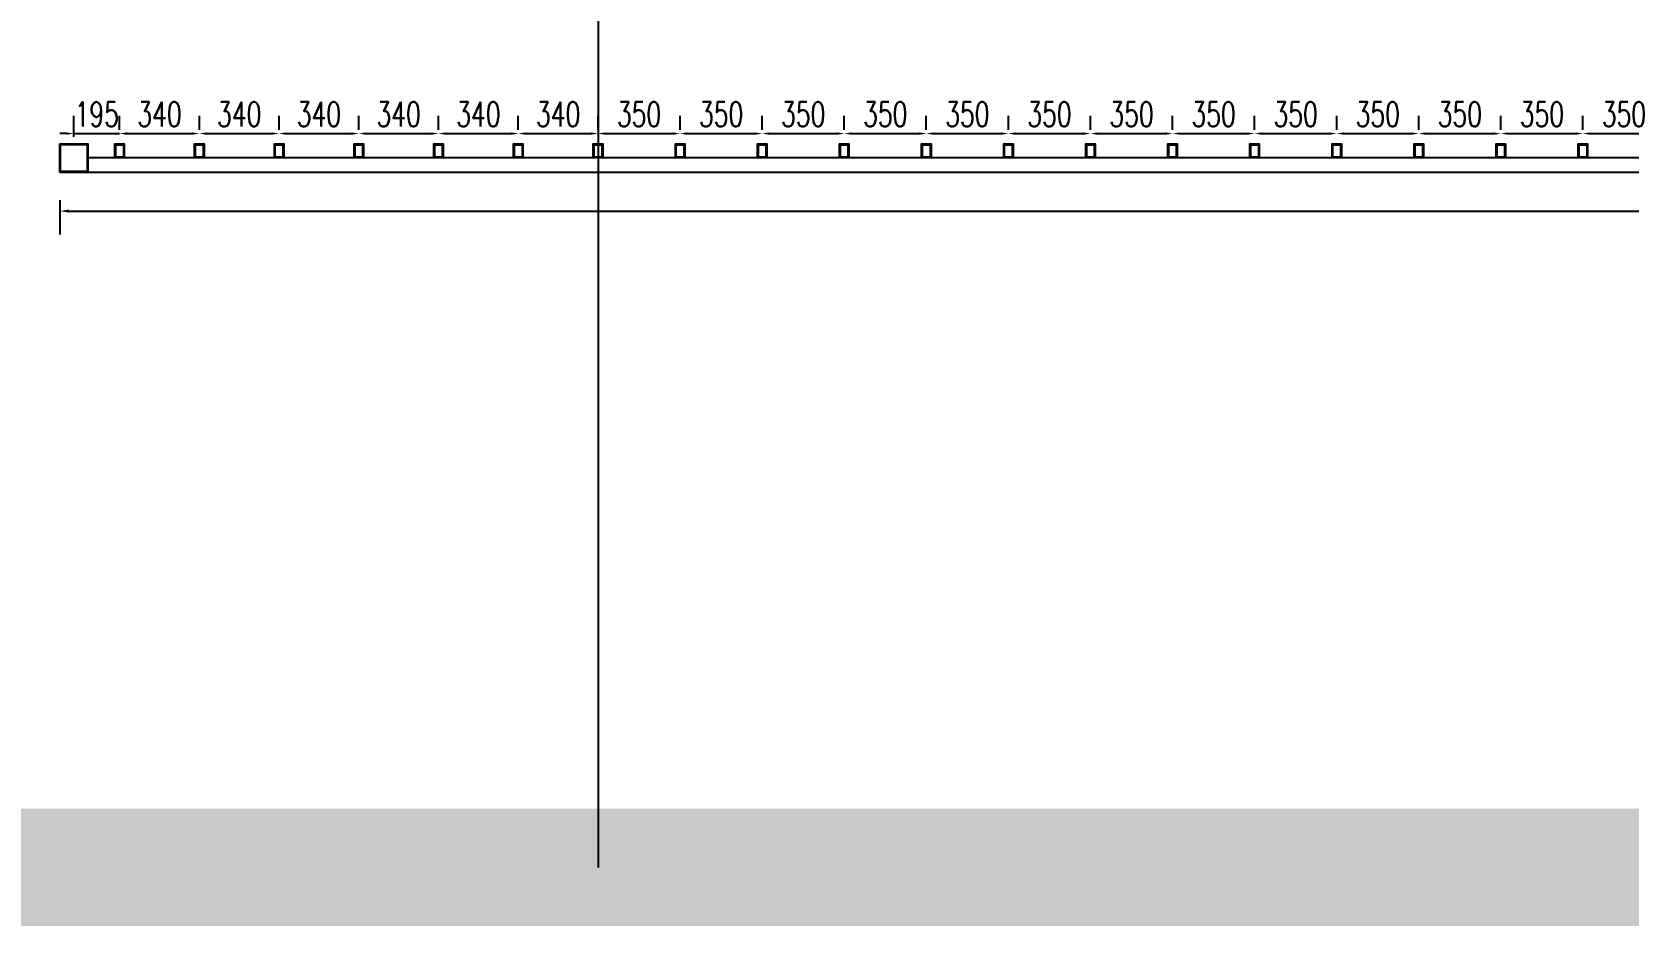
# Model space of a CAD drawing. Extents: x 833816 to 4746262, y -3629782 to -1973088.
# Drawn here: x 1973462 to 1980268, y -2338668 to -2334856 of the extents above; entities that cross this region are included whole.
import ezdxf

# ---------------------------------------------------------------- set-up
doc = ezdxf.new("R2010")
doc.units = 0
doc.header["$LTSCALE"] = 1000
doc.header["$MEASUREMENT"] = 0
doc.header["$PDMODE"] = 32
doc.layers.add('L-TEXT文字标注', color=7, linetype='Continuous')
doc.layers.add('W-STEEL_FRAME钢架', color=3, linetype='Continuous')
doc.styles.add('STANDARD_T3', font='simplex.shx', dxfattribs={"width": 0.7, "bigfont": 'gbcbig.shx'})
doc.dimstyles.new('W&&30', dxfattribs={"dimtxt": 105, "dimasz": 30, "dimexe": 75, "dimexo": 90, "dimgap": 30, "dimtad": 1, "dimdec": 0, "dimzin": 0, "dimdsep": 46, "dimtxsty": 'STANDARD_T3', "dimcen": 0.09, "dimclrd": 1, "dimclre": 1, "dimclrt": 7, "dimazin": 2, "dimtfac": 1, "dimtdec": 0, "dimtix": 1, "dimtmove": 2, "dimatfit": 3, "dimfxl": 100, "dimtolj": 1, "dimtzin": 0, "dimarcsym": 0})
doc.dimstyles.new('W&&40', dxfattribs={"dimtxt": 140, "dimasz": 40, "dimexe": 100, "dimexo": 120, "dimgap": 40, "dimtad": 1, "dimdec": 0, "dimzin": 0, "dimdsep": 46, "dimtxsty": 'STANDARD_T3', "dimcen": 0.09, "dimclrd": 1, "dimclre": 1, "dimclrt": 7, "dimazin": 2, "dimtfac": 1, "dimtdec": 0, "dimtix": 1, "dimtmove": 2, "dimatfit": 3, "dimfxl": 100, "dimtolj": 1, "dimtzin": 0, "dimarcsym": 0})

# ---------------------------------------------------------------- blocks, each defined once
blk = doc.blocks.new('*D1042')
at = {"layer": 'Defpoints', "color": 0, "transparency": 16777216}
for p in [(1973580.6, -2335453.6), (1989230.6, -2335453.6), (1989230.6, -2335620)]:
    blk.add_point(p, dxfattribs=at)
at = {"layer": 'L-TEXT文字标注', "color": 1, "lineweight": -2, "transparency": 16777216}
for p, q in [((1973580.6, -2335573.6), (1973580.6, -2335720)), ((1989230.6, -2335573.6), (1989230.6, -2335720)), ((1973620.6, -2335620), (1981155.6, -2335620)), ((1989190.6, -2335620), (1981655.6, -2335620))]:
    blk.add_line(p, q, dxfattribs=at)
at = {"layer": 'L-TEXT文字标注', "color": 1, "transparency": 16777216}
for points in [[(1973620.6, -2335613.3), (1973620.6, -2335626.7), (1973580.6, -2335620)], [(1989190.6, -2335613.3), (1989190.6, -2335626.7), (1989230.6, -2335620)]]:
    blk.add_solid(points, dxfattribs=at)
at = {"layer": 'L-TEXT文字标注', "color": 7, "transparency": 16777216, "insert": (1981405.6, -2335620), "char_height": 140, "attachment_point": 5, "style": 'STANDARD_T3'}
blk.add_mtext('\\A1;15650', dxfattribs=at)
blk = doc.blocks.new('*D1043')
at = {"layer": 'Defpoints', "color": 0, "transparency": 16777216}
for p in [(1973835.7, -2335289.5), (1973640.6, -2335393.6), (1973835.7, -2335363.6)]:
    blk.add_point(p, dxfattribs=at)
at = {"layer": 'L-TEXT文字标注', "color": 1, "lineweight": -2, "transparency": 16777216}
for p, q in [((1973640.6, -2335303.6), (1973640.6, -2335214.5)), ((1973835.7, -2335273.6), (1973835.7, -2335214.5)), ((1973610.6, -2335289.5), (1973580.6, -2335289.5)), ((1973640.6, -2335289.5), (1973835.7, -2335289.5)), ((1973865.7, -2335289.5), (1973895.7, -2335289.5))]:
    blk.add_line(p, q, dxfattribs=at)
at = {"layer": 'L-TEXT文字标注', "color": 1, "transparency": 16777216}
for points in [[(1973610.6, -2335284.5), (1973610.6, -2335294.5), (1973640.6, -2335289.5)], [(1973865.7, -2335284.5), (1973865.7, -2335294.5), (1973835.7, -2335289.5)]]:
    blk.add_solid(points, dxfattribs=at)
at = {"layer": 'L-TEXT文字标注', "color": 7, "transparency": 16777216, "insert": (1973738.2, -2335207), "char_height": 105, "attachment_point": 5, "style": 'STANDARD_T3'}
blk.add_mtext('\\A1;195', dxfattribs=at)
blk = doc.blocks.new('*D1044')
at = {"layer": 'Defpoints', "color": 0, "transparency": 16777216}
for p in [(1974175.7, -2335289.5), (1973835.7, -2335363.6), (1974175.7, -2335363.6)]:
    blk.add_point(p, dxfattribs=at)
at = {"layer": 'L-TEXT文字标注', "color": 1, "lineweight": -2, "transparency": 16777216}
for p, q in [((1973835.7, -2335273.6), (1973835.7, -2335214.5)), ((1974175.7, -2335273.6), (1974175.7, -2335214.5)), ((1973865.7, -2335289.5), (1974145.7, -2335289.5))]:
    blk.add_line(p, q, dxfattribs=at)
at = {"layer": 'L-TEXT文字标注', "color": 1, "transparency": 16777216}
for points in [[(1973865.7, -2335284.5), (1973865.7, -2335294.5), (1973835.7, -2335289.5)], [(1974145.7, -2335284.5), (1974145.7, -2335294.5), (1974175.7, -2335289.5)]]:
    blk.add_solid(points, dxfattribs=at)
at = {"layer": 'L-TEXT文字标注', "color": 7, "transparency": 16777216, "insert": (1974005.7, -2335207), "char_height": 105, "attachment_point": 5, "style": 'STANDARD_T3'}
blk.add_mtext('\\A1;340', dxfattribs=at)
blk = doc.blocks.new('*D1045')
at = {"layer": 'Defpoints', "color": 0, "transparency": 16777216}
for p in [(1974515.7, -2335289.5), (1974175.7, -2335363.6), (1974515.7, -2335363.6)]:
    blk.add_point(p, dxfattribs=at)
at = {"layer": 'L-TEXT文字标注', "color": 1, "lineweight": -2, "transparency": 16777216}
for p, q in [((1974175.7, -2335273.6), (1974175.7, -2335214.5)), ((1974515.7, -2335273.6), (1974515.7, -2335214.5)), ((1974205.7, -2335289.5), (1974485.7, -2335289.5))]:
    blk.add_line(p, q, dxfattribs=at)
at = {"layer": 'L-TEXT文字标注', "color": 1, "transparency": 16777216}
for points in [[(1974205.7, -2335284.5), (1974205.7, -2335294.5), (1974175.7, -2335289.5)], [(1974485.7, -2335284.5), (1974485.7, -2335294.5), (1974515.7, -2335289.5)]]:
    blk.add_solid(points, dxfattribs=at)
at = {"layer": 'L-TEXT文字标注', "color": 7, "transparency": 16777216, "insert": (1974345.7, -2335207), "char_height": 105, "attachment_point": 5, "style": 'STANDARD_T3'}
blk.add_mtext('\\A1;340', dxfattribs=at)
blk = doc.blocks.new('*D1046')
at = {"layer": 'Defpoints', "color": 0, "transparency": 16777216}
for p in [(1974855.7, -2335289.5), (1974515.7, -2335363.6), (1974855.7, -2335363.6)]:
    blk.add_point(p, dxfattribs=at)
at = {"layer": 'L-TEXT文字标注', "color": 1, "lineweight": -2, "transparency": 16777216}
for p, q in [((1974515.7, -2335273.6), (1974515.7, -2335214.5)), ((1974855.7, -2335273.6), (1974855.7, -2335214.5)), ((1974545.7, -2335289.5), (1974825.7, -2335289.5))]:
    blk.add_line(p, q, dxfattribs=at)
at = {"layer": 'L-TEXT文字标注', "color": 1, "transparency": 16777216}
for points in [[(1974545.7, -2335284.5), (1974545.7, -2335294.5), (1974515.7, -2335289.5)], [(1974825.7, -2335284.5), (1974825.7, -2335294.5), (1974855.7, -2335289.5)]]:
    blk.add_solid(points, dxfattribs=at)
at = {"layer": 'L-TEXT文字标注', "color": 7, "transparency": 16777216, "insert": (1974685.7, -2335207), "char_height": 105, "attachment_point": 5, "style": 'STANDARD_T3'}
blk.add_mtext('\\A1;340', dxfattribs=at)
blk = doc.blocks.new('*D1047')
at = {"layer": 'Defpoints', "color": 0, "transparency": 16777216}
for p in [(1975195.7, -2335289.5), (1974855.7, -2335363.6), (1975195.7, -2335363.6)]:
    blk.add_point(p, dxfattribs=at)
at = {"layer": 'L-TEXT文字标注', "color": 1, "lineweight": -2, "transparency": 16777216}
for p, q in [((1974855.7, -2335273.6), (1974855.7, -2335214.5)), ((1975195.7, -2335273.6), (1975195.7, -2335214.5)), ((1974885.7, -2335289.5), (1975165.7, -2335289.5))]:
    blk.add_line(p, q, dxfattribs=at)
at = {"layer": 'L-TEXT文字标注', "color": 1, "transparency": 16777216}
for points in [[(1974885.7, -2335284.5), (1974885.7, -2335294.5), (1974855.7, -2335289.5)], [(1975165.7, -2335284.5), (1975165.7, -2335294.5), (1975195.7, -2335289.5)]]:
    blk.add_solid(points, dxfattribs=at)
at = {"layer": 'L-TEXT文字标注', "color": 7, "transparency": 16777216, "insert": (1975025.7, -2335207), "char_height": 105, "attachment_point": 5, "style": 'STANDARD_T3'}
blk.add_mtext('\\A1;340', dxfattribs=at)
blk = doc.blocks.new('*D1048')
at = {"layer": 'Defpoints', "color": 0, "transparency": 16777216}
for p in [(1975535.7, -2335289.5), (1975195.7, -2335363.6), (1975535.7, -2335363.6)]:
    blk.add_point(p, dxfattribs=at)
at = {"layer": 'L-TEXT文字标注', "color": 1, "lineweight": -2, "transparency": 16777216}
for p, q in [((1975195.7, -2335273.6), (1975195.7, -2335214.5)), ((1975535.7, -2335273.6), (1975535.7, -2335214.5)), ((1975225.7, -2335289.5), (1975505.7, -2335289.5))]:
    blk.add_line(p, q, dxfattribs=at)
at = {"layer": 'L-TEXT文字标注', "color": 1, "transparency": 16777216}
for points in [[(1975225.7, -2335284.5), (1975225.7, -2335294.5), (1975195.7, -2335289.5)], [(1975505.7, -2335284.5), (1975505.7, -2335294.5), (1975535.7, -2335289.5)]]:
    blk.add_solid(points, dxfattribs=at)
at = {"layer": 'L-TEXT文字标注', "color": 7, "transparency": 16777216, "insert": (1975365.7, -2335207), "char_height": 105, "attachment_point": 5, "style": 'STANDARD_T3'}
blk.add_mtext('\\A1;340', dxfattribs=at)
blk = doc.blocks.new('*D1049')
at = {"layer": 'Defpoints', "color": 0, "transparency": 16777216}
for p in [(1975875.7, -2335289.5), (1975535.7, -2335363.6), (1975875.7, -2335363.6)]:
    blk.add_point(p, dxfattribs=at)
at = {"layer": 'L-TEXT文字标注', "color": 1, "lineweight": -2, "transparency": 16777216}
for p, q in [((1975535.7, -2335273.6), (1975535.7, -2335214.5)), ((1975875.7, -2335273.6), (1975875.7, -2335214.5)), ((1975565.7, -2335289.5), (1975845.7, -2335289.5))]:
    blk.add_line(p, q, dxfattribs=at)
at = {"layer": 'L-TEXT文字标注', "color": 1, "transparency": 16777216}
for points in [[(1975565.7, -2335284.5), (1975565.7, -2335294.5), (1975535.7, -2335289.5)], [(1975845.7, -2335284.5), (1975845.7, -2335294.5), (1975875.7, -2335289.5)]]:
    blk.add_solid(points, dxfattribs=at)
at = {"layer": 'L-TEXT文字标注', "color": 7, "transparency": 16777216, "insert": (1975705.7, -2335207), "char_height": 105, "attachment_point": 5, "style": 'STANDARD_T3'}
blk.add_mtext('\\A1;340', dxfattribs=at)
blk = doc.blocks.new('*D1050')
at = {"layer": 'Defpoints', "color": 0, "transparency": 16777216}
for p in [(1976225.7, -2335289.5), (1975875.7, -2335363.6), (1976225.7, -2335363.6)]:
    blk.add_point(p, dxfattribs=at)
at = {"layer": 'L-TEXT文字标注', "color": 1, "lineweight": -2, "transparency": 16777216}
for p, q in [((1975875.7, -2335273.6), (1975875.7, -2335214.5)), ((1976225.7, -2335273.6), (1976225.7, -2335214.5)), ((1975905.7, -2335289.5), (1976195.7, -2335289.5))]:
    blk.add_line(p, q, dxfattribs=at)
at = {"layer": 'L-TEXT文字标注', "color": 1, "transparency": 16777216}
for points in [[(1975905.7, -2335284.5), (1975905.7, -2335294.5), (1975875.7, -2335289.5)], [(1976195.7, -2335284.5), (1976195.7, -2335294.5), (1976225.7, -2335289.5)]]:
    blk.add_solid(points, dxfattribs=at)
at = {"layer": 'L-TEXT文字标注', "color": 7, "transparency": 16777216, "insert": (1976050.7, -2335207), "char_height": 105, "attachment_point": 5, "style": 'STANDARD_T3'}
blk.add_mtext('\\A1;350', dxfattribs=at)
blk = doc.blocks.new('*D1051')
at = {"layer": 'Defpoints', "color": 0, "transparency": 16777216}
for p in [(1976575.7, -2335289.5), (1976225.7, -2335363.6), (1976575.7, -2335363.6)]:
    blk.add_point(p, dxfattribs=at)
at = {"layer": 'L-TEXT文字标注', "color": 1, "lineweight": -2, "transparency": 16777216}
for p, q in [((1976225.7, -2335273.6), (1976225.7, -2335214.5)), ((1976575.7, -2335273.6), (1976575.7, -2335214.5)), ((1976255.7, -2335289.5), (1976545.7, -2335289.5))]:
    blk.add_line(p, q, dxfattribs=at)
at = {"layer": 'L-TEXT文字标注', "color": 1, "transparency": 16777216}
for points in [[(1976255.7, -2335284.5), (1976255.7, -2335294.5), (1976225.7, -2335289.5)], [(1976545.7, -2335284.5), (1976545.7, -2335294.5), (1976575.7, -2335289.5)]]:
    blk.add_solid(points, dxfattribs=at)
at = {"layer": 'L-TEXT文字标注', "color": 7, "transparency": 16777216, "insert": (1976400.7, -2335207), "char_height": 105, "attachment_point": 5, "style": 'STANDARD_T3'}
blk.add_mtext('\\A1;350', dxfattribs=at)
blk = doc.blocks.new('*D1052')
at = {"layer": 'Defpoints', "color": 0, "transparency": 16777216}
for p in [(1976925.7, -2335289.5), (1976575.7, -2335363.6), (1976925.7, -2335363.6)]:
    blk.add_point(p, dxfattribs=at)
at = {"layer": 'L-TEXT文字标注', "color": 1, "lineweight": -2, "transparency": 16777216}
for p, q in [((1976575.7, -2335273.6), (1976575.7, -2335214.5)), ((1976925.7, -2335273.6), (1976925.7, -2335214.5)), ((1976605.7, -2335289.5), (1976895.7, -2335289.5))]:
    blk.add_line(p, q, dxfattribs=at)
at = {"layer": 'L-TEXT文字标注', "color": 1, "transparency": 16777216}
for points in [[(1976605.7, -2335284.5), (1976605.7, -2335294.5), (1976575.7, -2335289.5)], [(1976895.7, -2335284.5), (1976895.7, -2335294.5), (1976925.7, -2335289.5)]]:
    blk.add_solid(points, dxfattribs=at)
at = {"layer": 'L-TEXT文字标注', "color": 7, "transparency": 16777216, "insert": (1976750.7, -2335207), "char_height": 105, "attachment_point": 5, "style": 'STANDARD_T3'}
blk.add_mtext('\\A1;350', dxfattribs=at)
blk = doc.blocks.new('*D1053')
at = {"layer": 'Defpoints', "color": 0, "transparency": 16777216}
for p in [(1977275.7, -2335289.5), (1976925.7, -2335363.6), (1977275.7, -2335363.6)]:
    blk.add_point(p, dxfattribs=at)
at = {"layer": 'L-TEXT文字标注', "color": 1, "lineweight": -2, "transparency": 16777216}
for p, q in [((1976925.7, -2335273.6), (1976925.7, -2335214.5)), ((1977275.7, -2335273.6), (1977275.7, -2335214.5)), ((1976955.7, -2335289.5), (1977245.7, -2335289.5))]:
    blk.add_line(p, q, dxfattribs=at)
at = {"layer": 'L-TEXT文字标注', "color": 1, "transparency": 16777216}
for points in [[(1976955.7, -2335284.5), (1976955.7, -2335294.5), (1976925.7, -2335289.5)], [(1977245.7, -2335284.5), (1977245.7, -2335294.5), (1977275.7, -2335289.5)]]:
    blk.add_solid(points, dxfattribs=at)
at = {"layer": 'L-TEXT文字标注', "color": 7, "transparency": 16777216, "insert": (1977100.7, -2335207), "char_height": 105, "attachment_point": 5, "style": 'STANDARD_T3'}
blk.add_mtext('\\A1;350', dxfattribs=at)
blk = doc.blocks.new('*D1054')
at = {"layer": 'Defpoints', "color": 0, "transparency": 16777216}
for p in [(1977625.7, -2335289.5), (1977275.7, -2335363.6), (1977625.7, -2335363.6)]:
    blk.add_point(p, dxfattribs=at)
at = {"layer": 'L-TEXT文字标注', "color": 1, "lineweight": -2, "transparency": 16777216}
for p, q in [((1977275.7, -2335273.6), (1977275.7, -2335214.5)), ((1977625.7, -2335273.6), (1977625.7, -2335214.5)), ((1977305.7, -2335289.5), (1977595.7, -2335289.5))]:
    blk.add_line(p, q, dxfattribs=at)
at = {"layer": 'L-TEXT文字标注', "color": 1, "transparency": 16777216}
for points in [[(1977305.7, -2335284.5), (1977305.7, -2335294.5), (1977275.7, -2335289.5)], [(1977595.7, -2335284.5), (1977595.7, -2335294.5), (1977625.7, -2335289.5)]]:
    blk.add_solid(points, dxfattribs=at)
at = {"layer": 'L-TEXT文字标注', "color": 7, "transparency": 16777216, "insert": (1977450.7, -2335207), "char_height": 105, "attachment_point": 5, "style": 'STANDARD_T3'}
blk.add_mtext('\\A1;350', dxfattribs=at)
blk = doc.blocks.new('*D1055')
at = {"layer": 'Defpoints', "color": 0, "transparency": 16777216}
for p in [(1977975.7, -2335289.5), (1977625.7, -2335363.6), (1977975.7, -2335363.6)]:
    blk.add_point(p, dxfattribs=at)
at = {"layer": 'L-TEXT文字标注', "color": 1, "lineweight": -2, "transparency": 16777216}
for p, q in [((1977625.7, -2335273.6), (1977625.7, -2335214.5)), ((1977975.7, -2335273.6), (1977975.7, -2335214.5)), ((1977655.7, -2335289.5), (1977945.7, -2335289.5))]:
    blk.add_line(p, q, dxfattribs=at)
at = {"layer": 'L-TEXT文字标注', "color": 1, "transparency": 16777216}
for points in [[(1977655.7, -2335284.5), (1977655.7, -2335294.5), (1977625.7, -2335289.5)], [(1977945.7, -2335284.5), (1977945.7, -2335294.5), (1977975.7, -2335289.5)]]:
    blk.add_solid(points, dxfattribs=at)
at = {"layer": 'L-TEXT文字标注', "color": 7, "transparency": 16777216, "insert": (1977800.7, -2335207), "char_height": 105, "attachment_point": 5, "style": 'STANDARD_T3'}
blk.add_mtext('\\A1;350', dxfattribs=at)
blk = doc.blocks.new('*D1056')
at = {"layer": 'Defpoints', "color": 0, "transparency": 16777216}
for p in [(1978325.7, -2335289.5), (1977975.7, -2335363.6), (1978325.7, -2335363.6)]:
    blk.add_point(p, dxfattribs=at)
at = {"layer": 'L-TEXT文字标注', "color": 1, "lineweight": -2, "transparency": 16777216}
for p, q in [((1977975.7, -2335273.6), (1977975.7, -2335214.5)), ((1978325.7, -2335273.6), (1978325.7, -2335214.5)), ((1978005.7, -2335289.5), (1978295.7, -2335289.5))]:
    blk.add_line(p, q, dxfattribs=at)
at = {"layer": 'L-TEXT文字标注', "color": 1, "transparency": 16777216}
for points in [[(1978005.7, -2335284.5), (1978005.7, -2335294.5), (1977975.7, -2335289.5)], [(1978295.7, -2335284.5), (1978295.7, -2335294.5), (1978325.7, -2335289.5)]]:
    blk.add_solid(points, dxfattribs=at)
at = {"layer": 'L-TEXT文字标注', "color": 7, "transparency": 16777216, "insert": (1978150.7, -2335207), "char_height": 105, "attachment_point": 5, "style": 'STANDARD_T3'}
blk.add_mtext('\\A1;350', dxfattribs=at)
blk = doc.blocks.new('*D1057')
at = {"layer": 'Defpoints', "color": 0, "transparency": 16777216}
for p in [(1978675.7, -2335289.5), (1978325.7, -2335363.6), (1978675.7, -2335363.6)]:
    blk.add_point(p, dxfattribs=at)
at = {"layer": 'L-TEXT文字标注', "color": 1, "lineweight": -2, "transparency": 16777216}
for p, q in [((1978325.7, -2335273.6), (1978325.7, -2335214.5)), ((1978675.7, -2335273.6), (1978675.7, -2335214.5)), ((1978355.7, -2335289.5), (1978645.7, -2335289.5))]:
    blk.add_line(p, q, dxfattribs=at)
at = {"layer": 'L-TEXT文字标注', "color": 1, "transparency": 16777216}
for points in [[(1978355.7, -2335284.5), (1978355.7, -2335294.5), (1978325.7, -2335289.5)], [(1978645.7, -2335284.5), (1978645.7, -2335294.5), (1978675.7, -2335289.5)]]:
    blk.add_solid(points, dxfattribs=at)
at = {"layer": 'L-TEXT文字标注', "color": 7, "transparency": 16777216, "insert": (1978500.7, -2335207), "char_height": 105, "attachment_point": 5, "style": 'STANDARD_T3'}
blk.add_mtext('\\A1;350', dxfattribs=at)
blk = doc.blocks.new('*D1058')
at = {"layer": 'Defpoints', "color": 0, "transparency": 16777216}
for p in [(1979025.7, -2335289.5), (1978675.7, -2335363.6), (1979025.7, -2335363.6)]:
    blk.add_point(p, dxfattribs=at)
at = {"layer": 'L-TEXT文字标注', "color": 1, "lineweight": -2, "transparency": 16777216}
for p, q in [((1978675.7, -2335273.6), (1978675.7, -2335214.5)), ((1979025.7, -2335273.6), (1979025.7, -2335214.5)), ((1978705.7, -2335289.5), (1978995.7, -2335289.5))]:
    blk.add_line(p, q, dxfattribs=at)
at = {"layer": 'L-TEXT文字标注', "color": 1, "transparency": 16777216}
for points in [[(1978705.7, -2335284.5), (1978705.7, -2335294.5), (1978675.7, -2335289.5)], [(1978995.7, -2335284.5), (1978995.7, -2335294.5), (1979025.7, -2335289.5)]]:
    blk.add_solid(points, dxfattribs=at)
at = {"layer": 'L-TEXT文字标注', "color": 7, "transparency": 16777216, "insert": (1978850.7, -2335207), "char_height": 105, "attachment_point": 5, "style": 'STANDARD_T3'}
blk.add_mtext('\\A1;350', dxfattribs=at)
blk = doc.blocks.new('*D1059')
at = {"layer": 'Defpoints', "color": 0, "transparency": 16777216}
for p in [(1979375.7, -2335289.5), (1979025.7, -2335363.6), (1979375.7, -2335363.6)]:
    blk.add_point(p, dxfattribs=at)
at = {"layer": 'L-TEXT文字标注', "color": 1, "lineweight": -2, "transparency": 16777216}
for p, q in [((1979025.7, -2335273.6), (1979025.7, -2335214.5)), ((1979375.7, -2335273.6), (1979375.7, -2335214.5)), ((1979055.7, -2335289.5), (1979345.7, -2335289.5))]:
    blk.add_line(p, q, dxfattribs=at)
at = {"layer": 'L-TEXT文字标注', "color": 1, "transparency": 16777216}
for points in [[(1979055.7, -2335284.5), (1979055.7, -2335294.5), (1979025.7, -2335289.5)], [(1979345.7, -2335284.5), (1979345.7, -2335294.5), (1979375.7, -2335289.5)]]:
    blk.add_solid(points, dxfattribs=at)
at = {"layer": 'L-TEXT文字标注', "color": 7, "transparency": 16777216, "insert": (1979200.7, -2335207), "char_height": 105, "attachment_point": 5, "style": 'STANDARD_T3'}
blk.add_mtext('\\A1;350', dxfattribs=at)
blk = doc.blocks.new('*D1060')
at = {"layer": 'Defpoints', "color": 0, "transparency": 16777216}
for p in [(1979725.7, -2335289.5), (1979375.7, -2335363.6), (1979725.7, -2335363.6)]:
    blk.add_point(p, dxfattribs=at)
at = {"layer": 'L-TEXT文字标注', "color": 1, "lineweight": -2, "transparency": 16777216}
for p, q in [((1979375.7, -2335273.6), (1979375.7, -2335214.5)), ((1979725.7, -2335273.6), (1979725.7, -2335214.5)), ((1979405.7, -2335289.5), (1979695.7, -2335289.5))]:
    blk.add_line(p, q, dxfattribs=at)
at = {"layer": 'L-TEXT文字标注', "color": 1, "transparency": 16777216}
for points in [[(1979405.7, -2335284.5), (1979405.7, -2335294.5), (1979375.7, -2335289.5)], [(1979695.7, -2335284.5), (1979695.7, -2335294.5), (1979725.7, -2335289.5)]]:
    blk.add_solid(points, dxfattribs=at)
at = {"layer": 'L-TEXT文字标注', "color": 7, "transparency": 16777216, "insert": (1979550.7, -2335207), "char_height": 105, "attachment_point": 5, "style": 'STANDARD_T3'}
blk.add_mtext('\\A1;350', dxfattribs=at)
blk = doc.blocks.new('*D1061')
at = {"layer": 'Defpoints', "color": 0, "transparency": 16777216}
for p in [(1980075.7, -2335289.5), (1979725.7, -2335363.6), (1980075.7, -2335363.6)]:
    blk.add_point(p, dxfattribs=at)
at = {"layer": 'L-TEXT文字标注', "color": 1, "lineweight": -2, "transparency": 16777216}
for p, q in [((1979725.7, -2335273.6), (1979725.7, -2335214.5)), ((1980075.7, -2335273.6), (1980075.7, -2335214.5)), ((1979755.7, -2335289.5), (1980045.7, -2335289.5))]:
    blk.add_line(p, q, dxfattribs=at)
at = {"layer": 'L-TEXT文字标注', "color": 1, "transparency": 16777216}
for points in [[(1979755.7, -2335284.5), (1979755.7, -2335294.5), (1979725.7, -2335289.5)], [(1980045.7, -2335284.5), (1980045.7, -2335294.5), (1980075.7, -2335289.5)]]:
    blk.add_solid(points, dxfattribs=at)
at = {"layer": 'L-TEXT文字标注', "color": 7, "transparency": 16777216, "insert": (1979900.7, -2335207), "char_height": 105, "attachment_point": 5, "style": 'STANDARD_T3'}
blk.add_mtext('\\A1;350', dxfattribs=at)
blk = doc.blocks.new('*D1062')
at = {"layer": 'Defpoints', "color": 0, "transparency": 16777216}
for p in [(1980425.7, -2335289.5), (1980075.7, -2335363.6), (1980425.7, -2335363.6)]:
    blk.add_point(p, dxfattribs=at)
at = {"layer": 'L-TEXT文字标注', "color": 1, "lineweight": -2, "transparency": 16777216}
for p, q in [((1980075.7, -2335273.6), (1980075.7, -2335214.5)), ((1980425.7, -2335273.6), (1980425.7, -2335214.5)), ((1980105.7, -2335289.5), (1980395.7, -2335289.5))]:
    blk.add_line(p, q, dxfattribs=at)
at = {"layer": 'L-TEXT文字标注', "color": 1, "transparency": 16777216}
for points in [[(1980105.7, -2335284.5), (1980105.7, -2335294.5), (1980075.7, -2335289.5)], [(1980395.7, -2335284.5), (1980395.7, -2335294.5), (1980425.7, -2335289.5)]]:
    blk.add_solid(points, dxfattribs=at)
at = {"layer": 'L-TEXT文字标注', "color": 7, "transparency": 16777216, "insert": (1980250.7, -2335207), "char_height": 105, "attachment_point": 5, "style": 'STANDARD_T3'}
blk.add_mtext('\\A1;350', dxfattribs=at)
blk = doc.blocks.new('龙骨')
at = {"layer": 'W-STEEL_FRAME钢架'}
h = blk.add_hatch(dxfattribs=at)
h.set_pattern_fill('STEEL', color=5, scale=10)
h.set_pattern_definition([(45, (-467780.078, -467666.988), (-11.22532015, 11.22532015), []), (45, (-467780.078, -467659.05), (-11.22532015, 11.22532015), [])])
h.paths.add_polyline_path([(-16, -26), (-16, 26), (16, 26), (16, -26)], flags=16)
h.paths.add_polyline_path([(-20, -30), (-20, 30), (20, 30), (20, -30)])
at = {"layer": 'W-STEEL_FRAME钢架', "color": 5}
for points in [[(-20, -30), (-20, 30), (20, 30), (20, -30)], [(-16, -26), (-16, 26), (16, 26), (16, -26)]]:
    blk.add_lwpolyline(points, close=True, dxfattribs=at)

msp = doc.modelspace()

# ---------------------------------------------------------------- linework, layer by layer
at = {"layer": 'L-TEXT文字标注', "color": 6}
msp.add_line((1975875.7, -2331261.8), (1975875.7, -2338418.3), dxfattribs=at)
at = {"layer": 'L-TEXT文字标注', "color": 2, "const_width": 500}
msp.add_lwpolyline([(1968640.6, -2331261.8), (1990187.4, -2331261.8), (1990187.4, -2338418.3), (1968640.6, -2338418.3)], close=True, dxfattribs=at)
at = {"layer": 'L-TEXT文字标注'}
msp.add_lwpolyline([(1973580.6, -2335453.6), (1989230.6, -2335453.6)], dxfattribs=at)
at = {"layer": 'W-STEEL_FRAME钢架'}
for points in [[(1973580.6, -2335333.6), (1973700.6, -2335333.6), (1973700.6, -2335453.6), (1973580.6, -2335453.6)], [(1973583.6, -2335336.6), (1973697.6, -2335336.6), (1973697.6, -2335450.6), (1973583.6, -2335450.6)], [(1973700.6, -2335453.6), (1989110.6, -2335453.6), (1989110.6, -2335393.6), (1973700.6, -2335393.6)]]:
    msp.add_lwpolyline(points, close=True, dxfattribs=at)

# ---------------------------------------------------------------- block references
at = {"layer": 'W-STEEL_FRAME钢架', "color": 5}
for p in [(1973835.7, -2335363.6), (1974175.7, -2335363.6), (1974515.7, -2335363.6), (1974855.7, -2335363.6), (1975195.7, -2335363.6), (1975535.7, -2335363.6), (1975875.7, -2335363.6), (1976225.7, -2335363.6), (1976575.7, -2335363.6), (1976925.7, -2335363.6), (1977275.7, -2335363.6), (1977625.7, -2335363.6), (1977975.7, -2335363.6), (1978325.7, -2335363.6), (1978675.7, -2335363.6), (1979025.7, -2335363.6), (1979375.7, -2335363.6), (1979725.7, -2335363.6), (1980075.7, -2335363.6)]:
    msp.add_blockref('龙骨', p, dxfattribs=at)

# ---------------------------------------------------------------- dimensions: what is measured, and where the dimension line sits
at = {"layer": 'L-TEXT文字标注'}
for base, p1, p2, picture, middle in [((1973835.7, -2335289.5), (1973640.6, -2335393.6), (1973835.7, -2335363.6), '*D1043', (1973738.2, -2335207)), ((1974175.7, -2335289.5), (1973835.7, -2335363.6), (1974175.7, -2335363.6), '*D1044', (1974005.7, -2335207)), ((1974515.7, -2335289.5), (1974175.7, -2335363.6), (1974515.7, -2335363.6), '*D1045', (1974345.7, -2335207)), ((1974855.7, -2335289.5), (1974515.7, -2335363.6), (1974855.7, -2335363.6), '*D1046', (1974685.7, -2335207)), ((1975195.7, -2335289.5), (1974855.7, -2335363.6), (1975195.7, -2335363.6), '*D1047', (1975025.7, -2335207)), ((1975535.7, -2335289.5), (1975195.7, -2335363.6), (1975535.7, -2335363.6), '*D1048', (1975365.7, -2335207)), ((1975875.7, -2335289.5), (1975535.7, -2335363.6), (1975875.7, -2335363.6), '*D1049', (1975705.7, -2335207)), ((1976225.7, -2335289.5), (1975875.7, -2335363.6), (1976225.7, -2335363.6), '*D1050', (1976050.7, -2335207)), ((1976575.7, -2335289.5), (1976225.7, -2335363.6), (1976575.7, -2335363.6), '*D1051', (1976400.7, -2335207)), ((1976925.7, -2335289.5), (1976575.7, -2335363.6), (1976925.7, -2335363.6), '*D1052', (1976750.7, -2335207)), ((1977275.7, -2335289.5), (1976925.7, -2335363.6), (1977275.7, -2335363.6), '*D1053', (1977100.7, -2335207)), ((1977625.7, -2335289.5), (1977275.7, -2335363.6), (1977625.7, -2335363.6), '*D1054', (1977450.7, -2335207)), ((1977975.7, -2335289.5), (1977625.7, -2335363.6), (1977975.7, -2335363.6), '*D1055', (1977800.7, -2335207)), ((1978325.7, -2335289.5), (1977975.7, -2335363.6), (1978325.7, -2335363.6), '*D1056', (1978150.7, -2335207)), ((1978675.7, -2335289.5), (1978325.7, -2335363.6), (1978675.7, -2335363.6), '*D1057', (1978500.7, -2335207)), ((1979025.7, -2335289.5), (1978675.7, -2335363.6), (1979025.7, -2335363.6), '*D1058', (1978850.7, -2335207)), ((1979375.7, -2335289.5), (1979025.7, -2335363.6), (1979375.7, -2335363.6), '*D1059', (1979200.7, -2335207)), ((1979725.7, -2335289.5), (1979375.7, -2335363.6), (1979725.7, -2335363.6), '*D1060', (1979550.7, -2335207)), ((1980075.7, -2335289.5), (1979725.7, -2335363.6), (1980075.7, -2335363.6), '*D1061', (1979900.7, -2335207)), ((1980425.7, -2335289.5), (1980075.7, -2335363.6), (1980425.7, -2335363.6), '*D1062', (1980250.7, -2335207))]:
    dim = msp.add_linear_dim(base=base, p1=p1, p2=p2, dimstyle='W&&30', dxfattribs=at)
    dim.commit()
    dim.dimension.update_dxf_attribs({"geometry": picture, "text_midpoint": middle})
dim = msp.add_linear_dim(base=(1989230.6, -2335620), p1=(1973580.6, -2335453.6), p2=(1989230.6, -2335453.6), dimstyle='W&&40', dxfattribs=at)
dim.commit()
dim.dimension.update_dxf_attribs({"geometry": '*D1042', "text_midpoint": (1981405.6, -2335620), "dimtype": 160})

doc.saveas('drawing.dxf')
